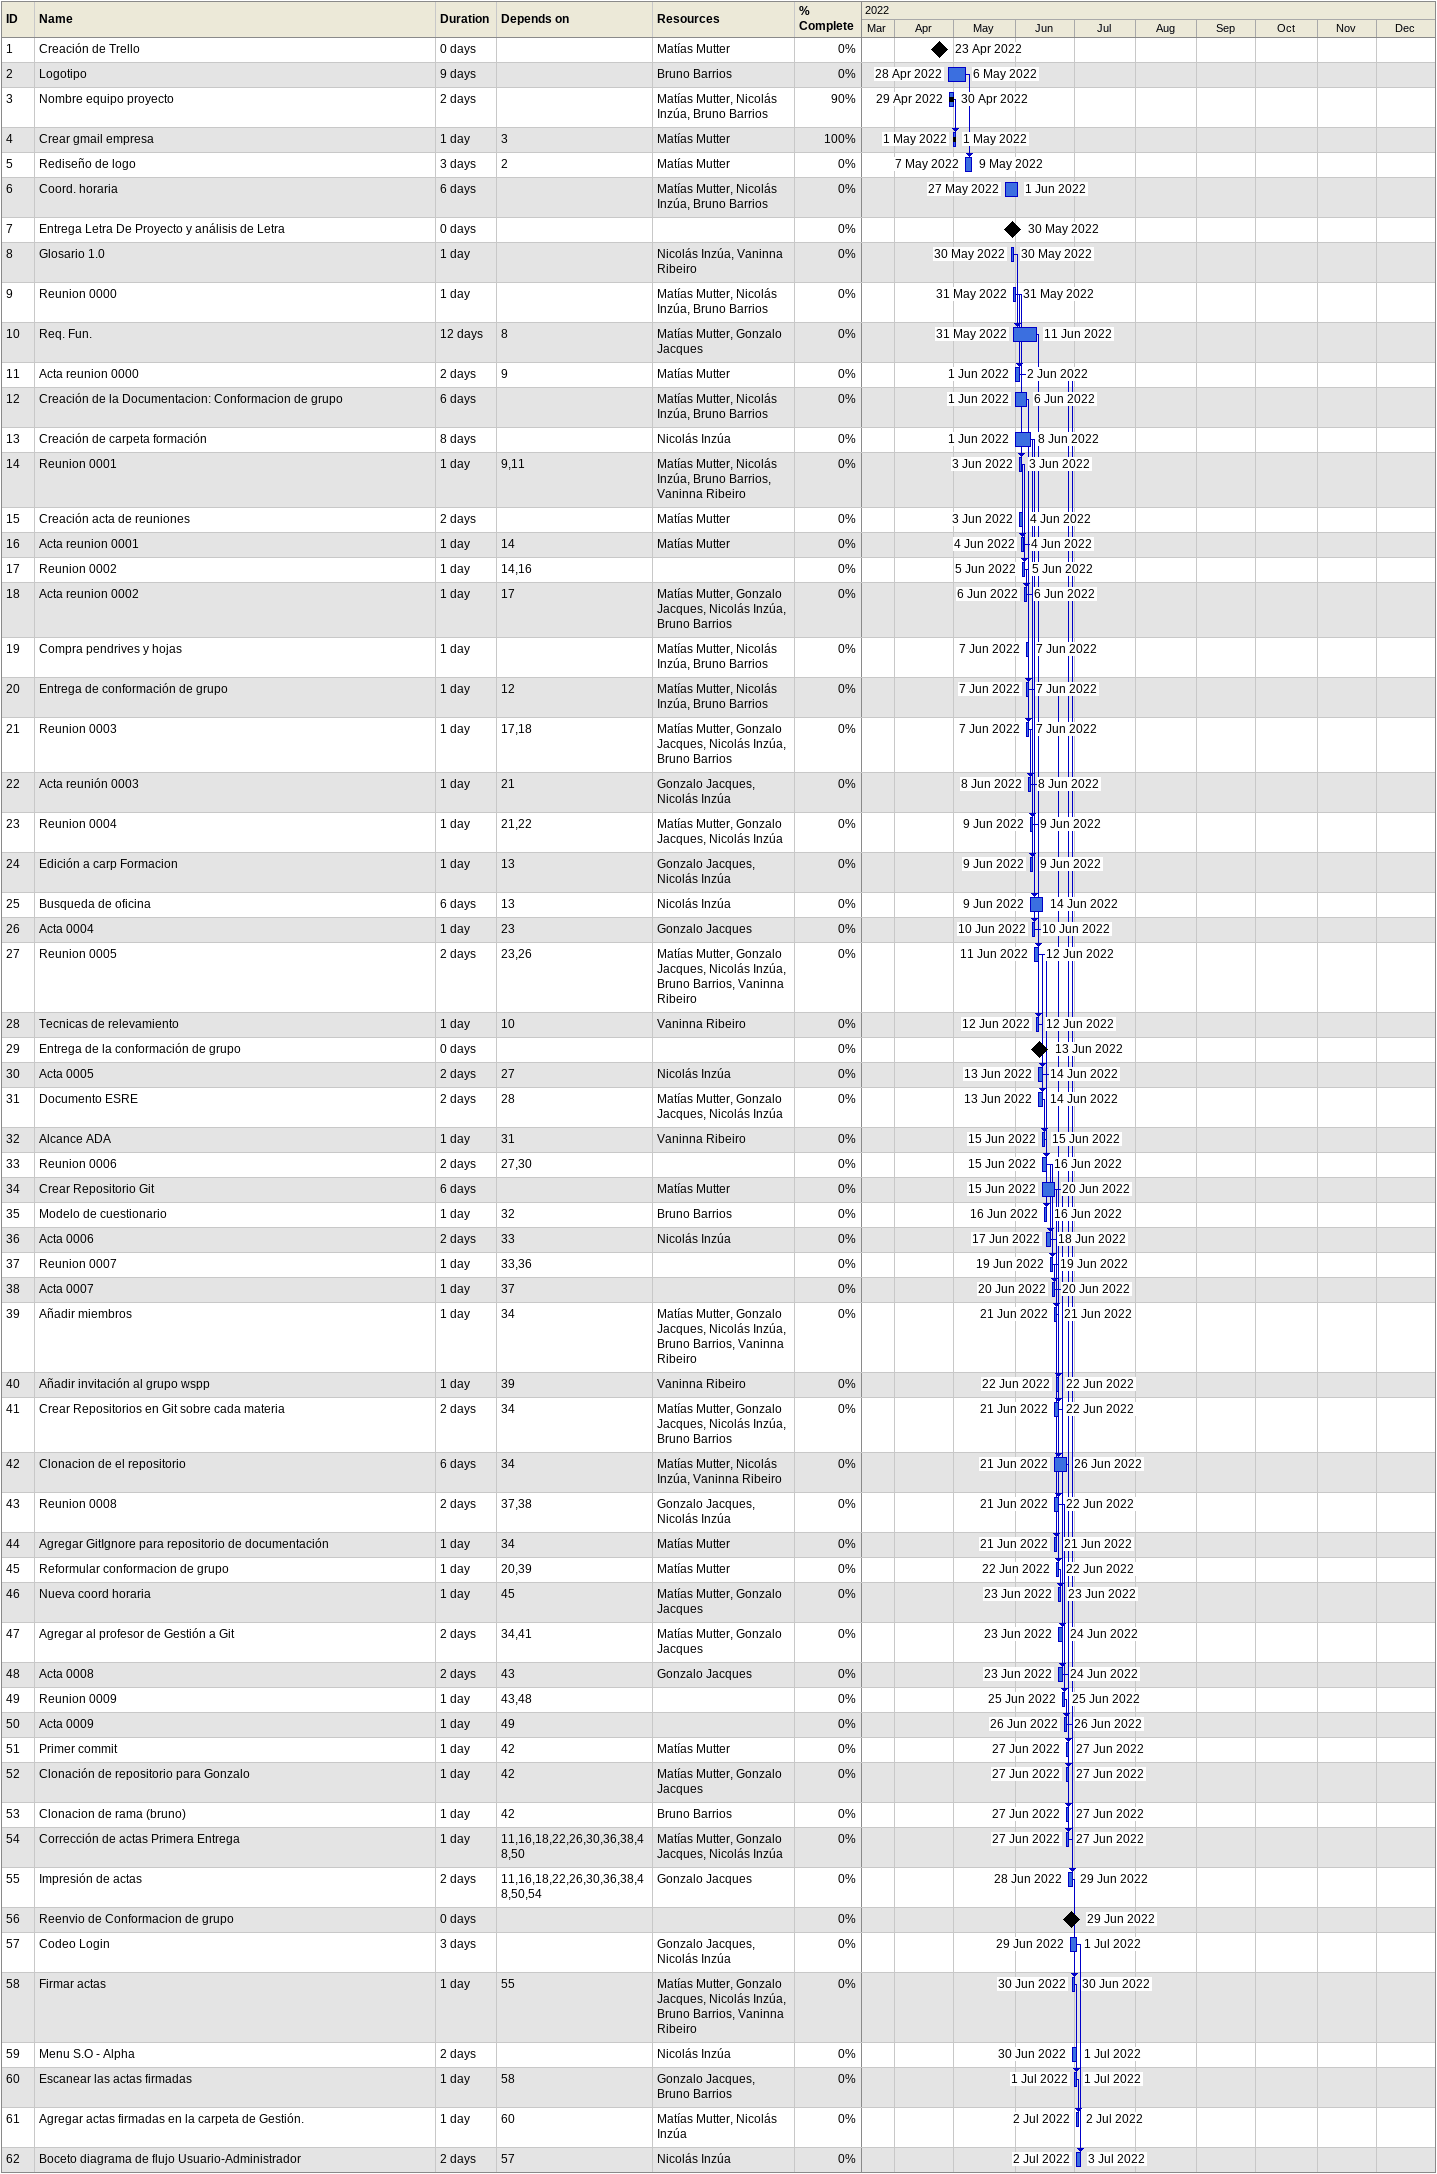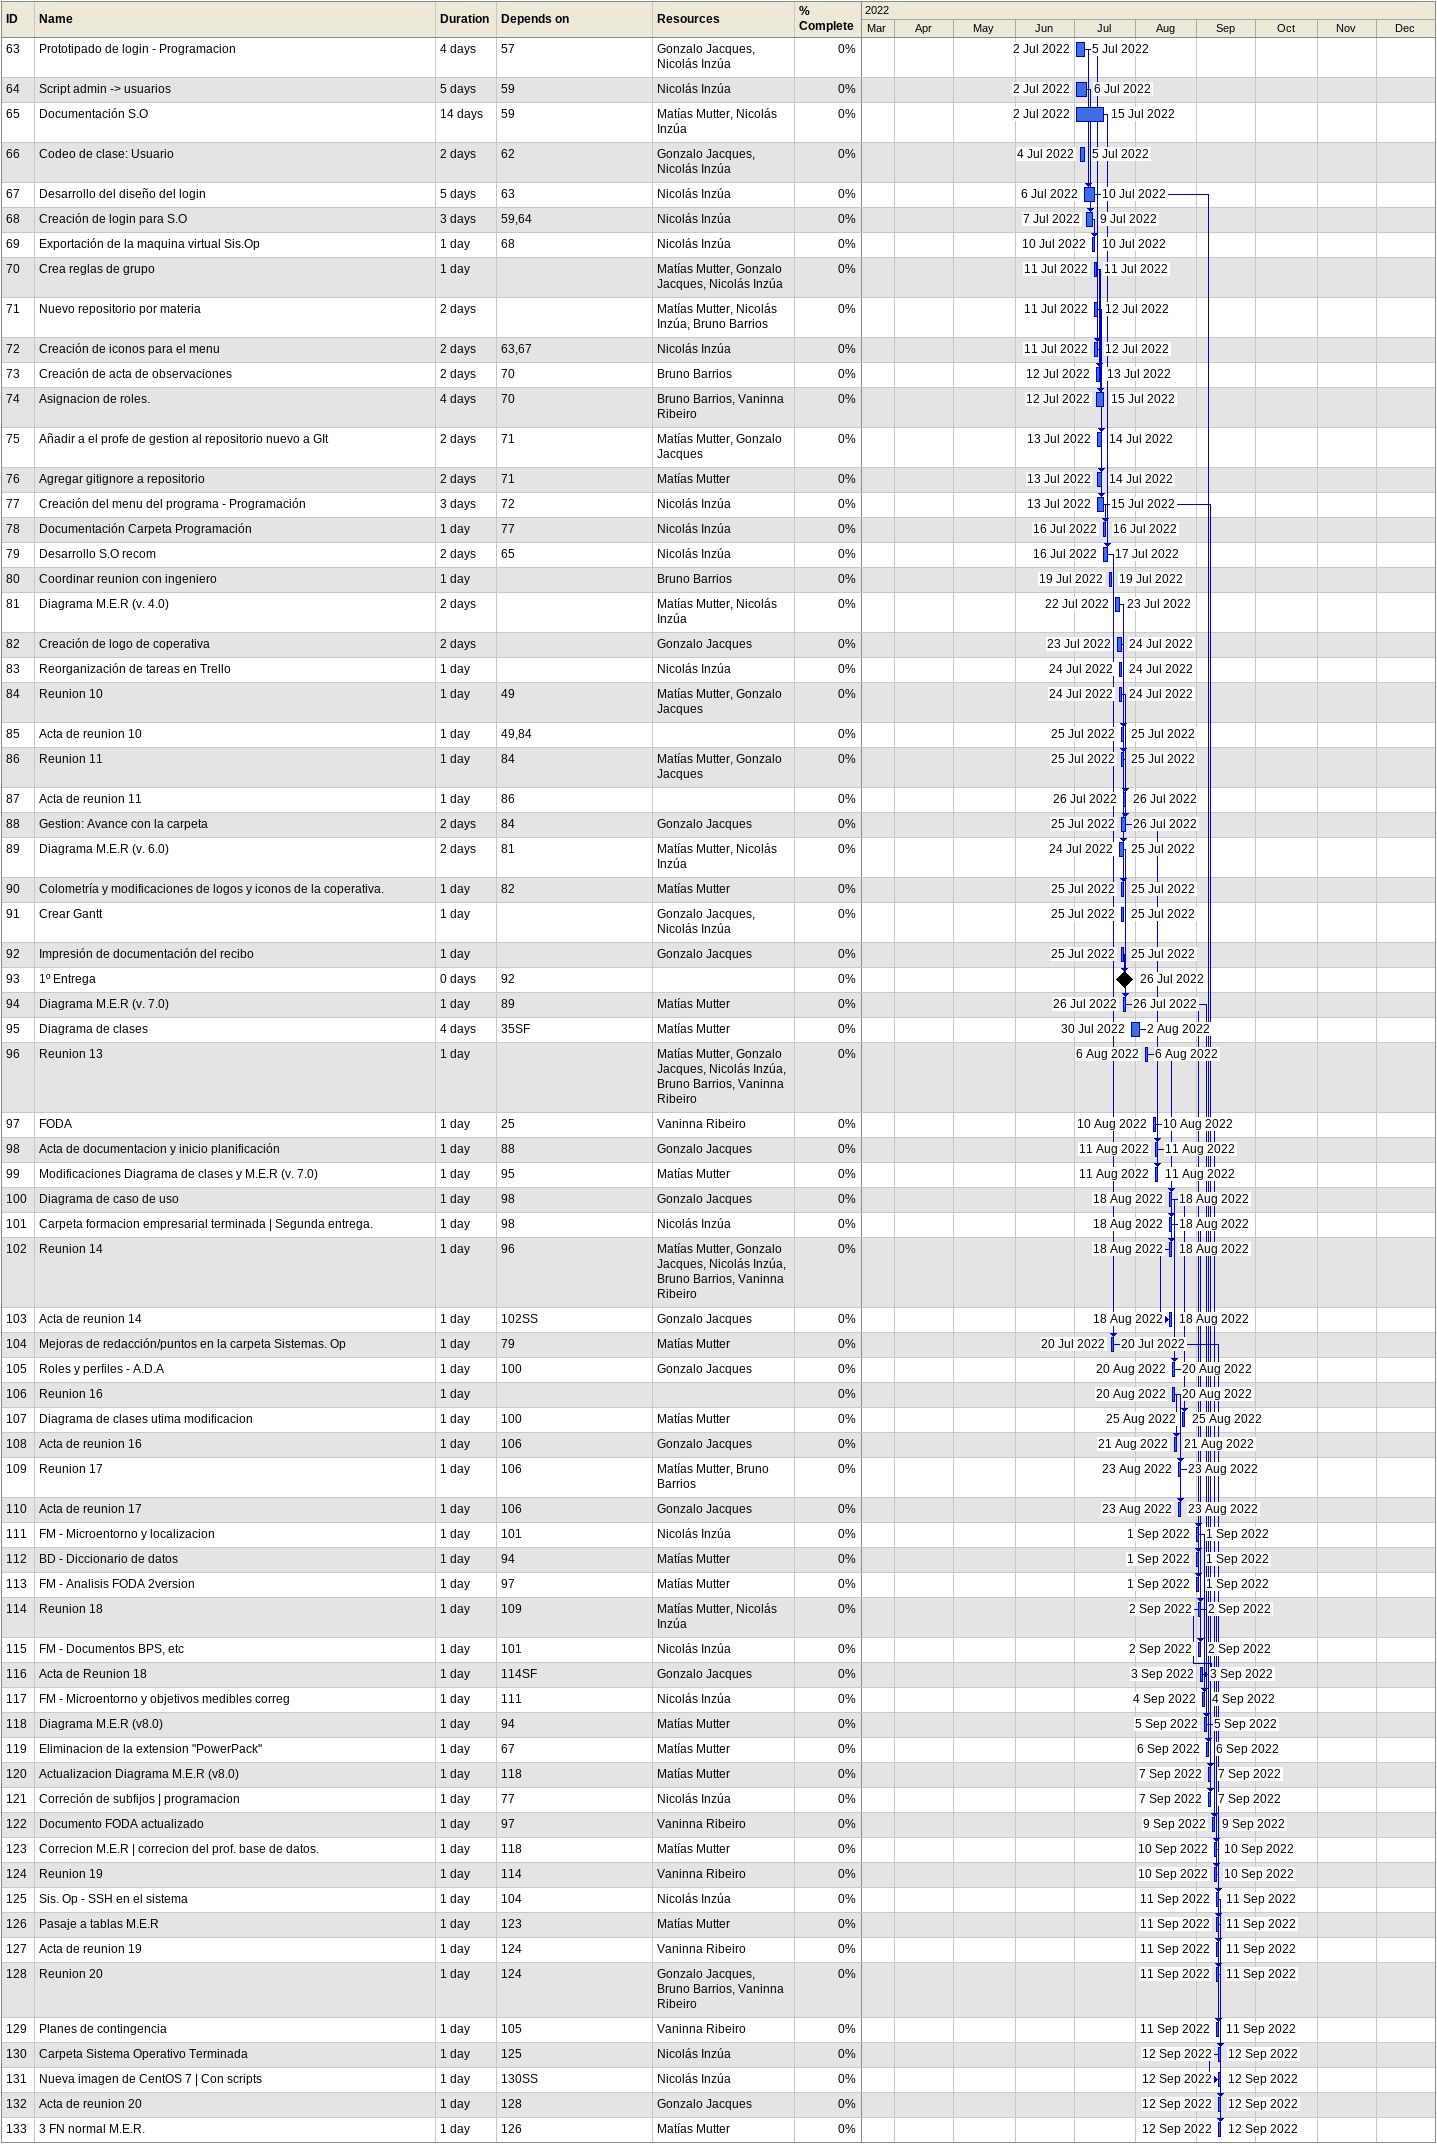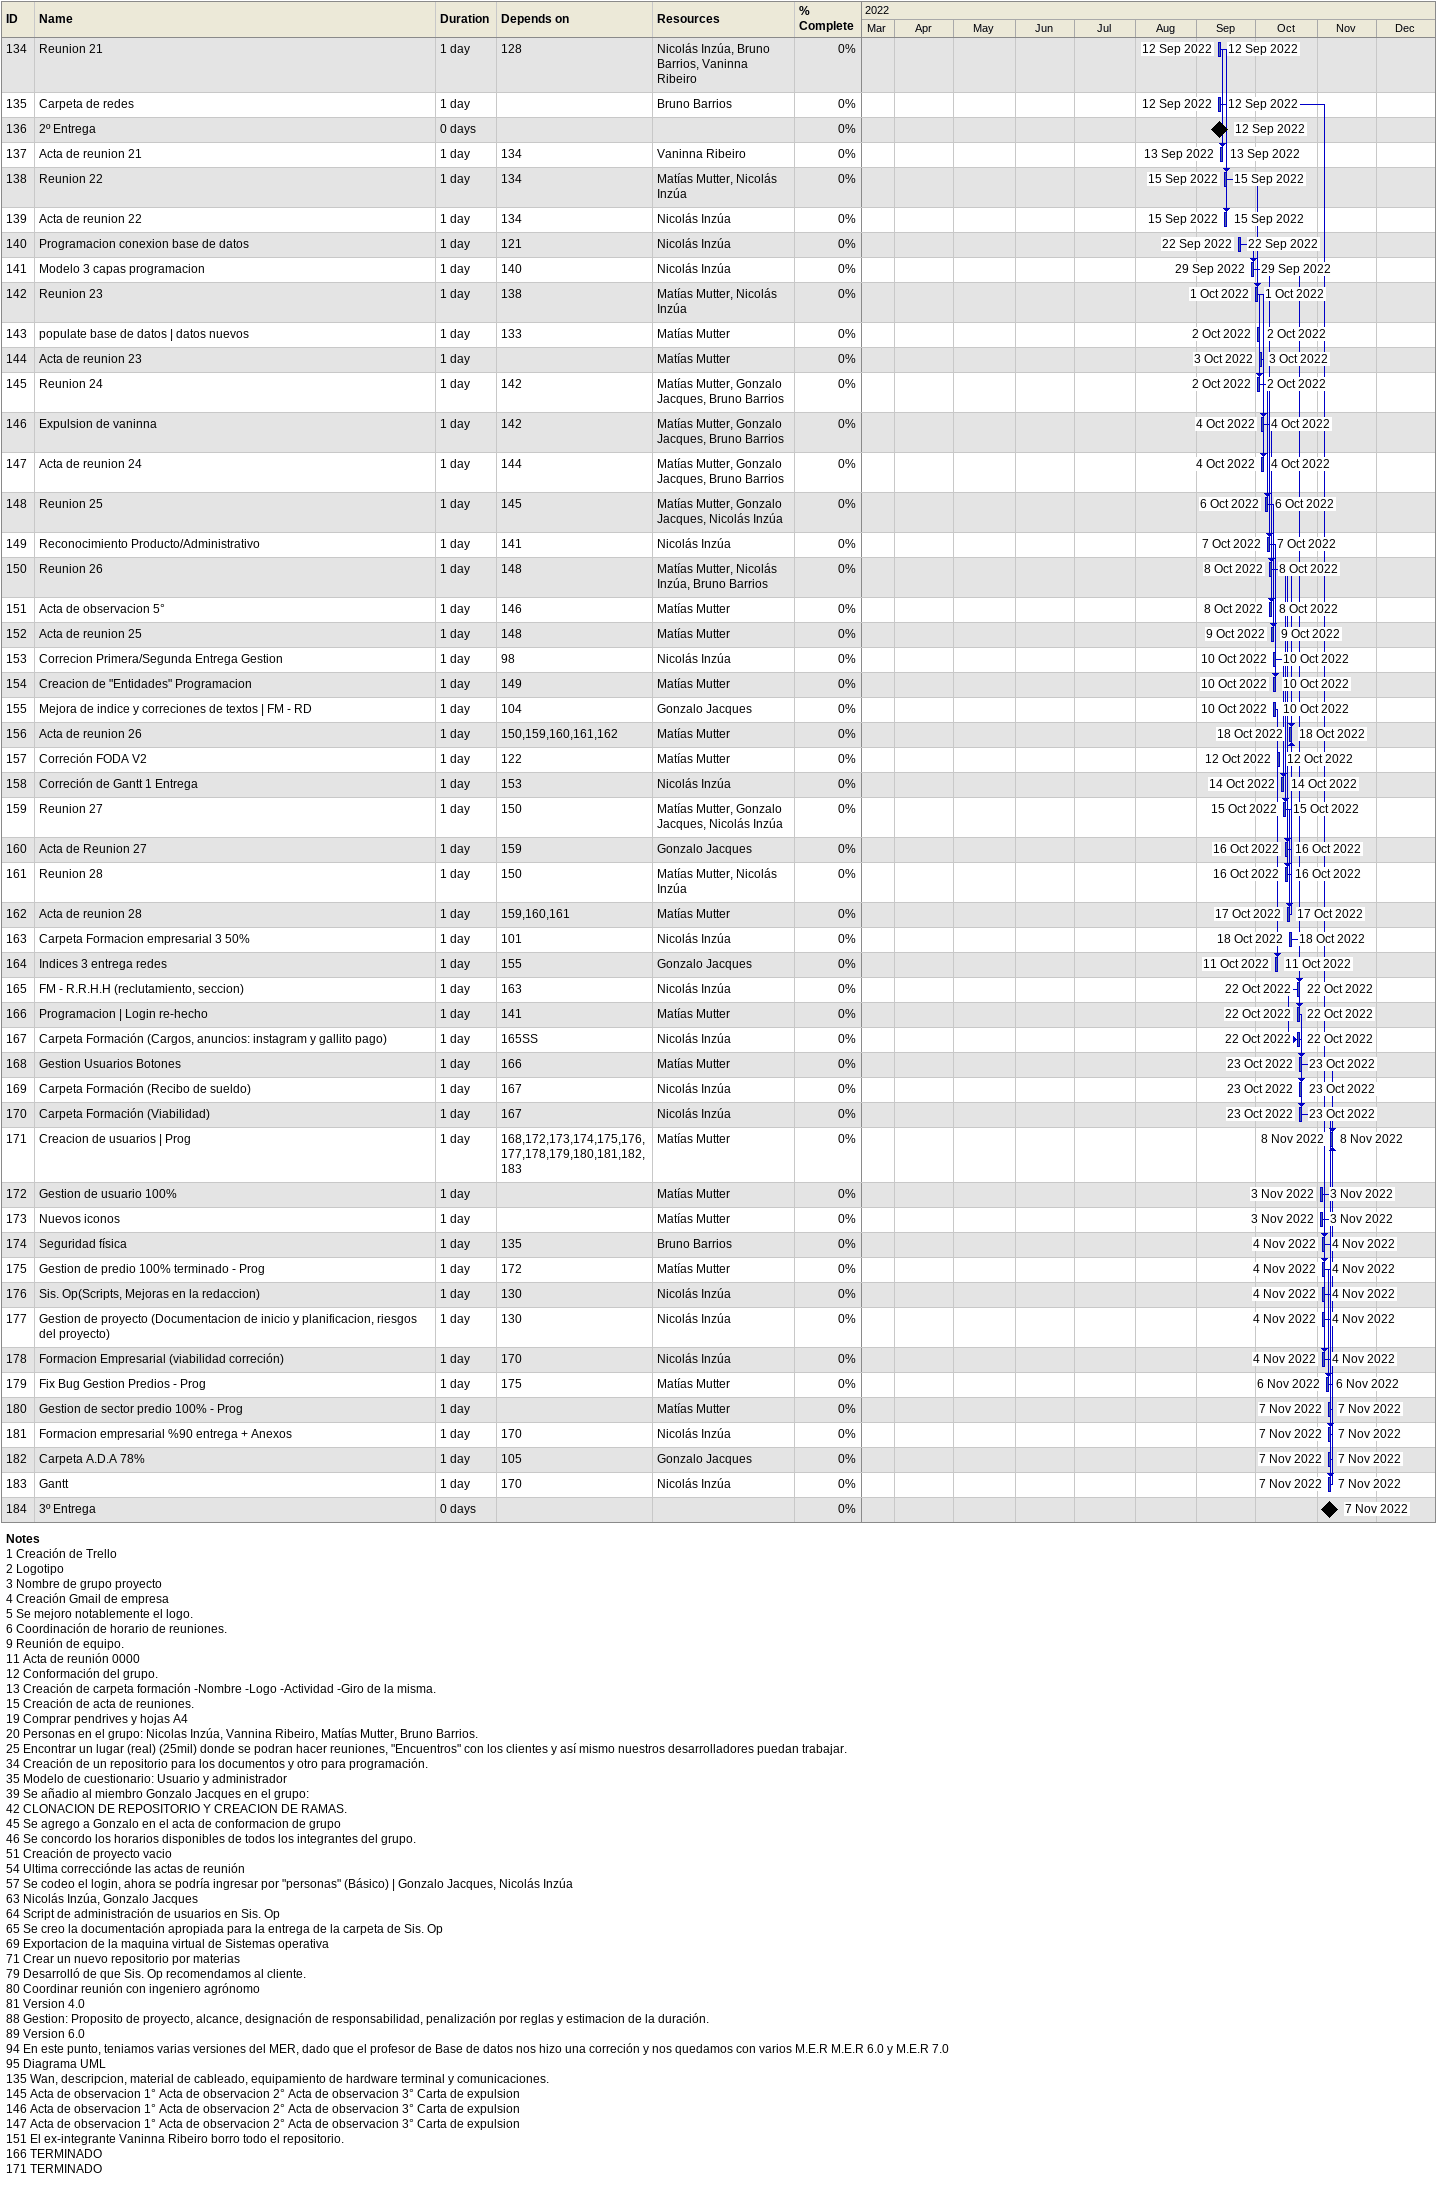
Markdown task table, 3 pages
| ID | Task | Duration | Start | Finish | Predecessors | Resources | % complete |
|---|---|---|---|---|---|---|---|
| 1 | Creación de Trello | 0d | 2022-04-23 | 2022-04-23 |  | Matías Mutter | 0 |
| 2 | Logotipo | 9d | 2022-04-28 | 2022-05-06 |  | Bruno Barrios | 0 |
| 3 | Nombre equipo proyecto | 2d | 2022-04-29 | 2022-04-30 |  | Matías Mutter, Nicolás Inzúa, Bruno Barrios | 90 |
| 4 | Crear gmail empresa | 1d | 2022-05-01 | 2022-05-01 | 3 | Matías Mutter | 100 |
| 5 | Rediseño de logo | 3d | 2022-05-07 | 2022-05-09 | 2 | Matías Mutter | 0 |
| 6 | Coord. horaria | 6d | 2022-05-27 | 2022-06-01 |  | Matías Mutter, Nicolás Inzúa, Bruno Barrios | 0 |
| 7 | Entrega Letra De Proyecto y análisis de Letra | 0d | 2022-05-30 | 2022-05-30 |  |  | 0 |
| 8 | Glosario 1.0 | 1d | 2022-05-30 | 2022-05-30 |  | Nicolás Inzúa, Vaninna Ribeiro | 0 |
| 9 | Reunion 0000 | 1d | 2022-05-31 | 2022-05-31 |  | Matías Mutter, Nicolás Inzúa, Bruno Barrios | 0 |
| 10 | Req. Fun. | 12d | 2022-05-31 | 2022-06-11 | 8 | Matías Mutter, Gonzalo Jacques | 0 |
| 11 | Acta reunion 0000 | 2d | 2022-06-01 | 2022-06-02 | 9 | Matías Mutter | 0 |
| 12 | Creación de la Documentacion: Conformacion de grupo | 6d | 2022-06-01 | 2022-06-06 |  | Matías Mutter, Nicolás Inzúa, Bruno Barrios | 0 |
| 13 | Creación de carpeta formación | 8d | 2022-06-01 | 2022-06-08 |  | Nicolás Inzúa | 0 |
| 14 | Reunion 0001 | 1d | 2022-06-03 | 2022-06-03 | 9, 11 | Matías Mutter, Nicolás Inzúa, Bruno Barrios, Vaninna Ribeiro | 0 |
| 15 | Creación acta de reuniones | 2d | 2022-06-03 | 2022-06-04 |  | Matías Mutter | 0 |
| 16 | Acta reunion 0001 | 1d | 2022-06-04 | 2022-06-04 | 14 | Matías Mutter | 0 |
| 17 | Reunion 0002 | 1d | 2022-06-05 | 2022-06-05 | 14, 16 |  | 0 |
| 18 | Acta reunion 0002 | 1d | 2022-06-06 | 2022-06-06 | 17 | Matías Mutter, Gonzalo Jacques, Nicolás Inzúa, Bruno Barrios | 0 |
| 19 | Compra pendrives y hojas | 1d | 2022-06-07 | 2022-06-07 |  | Matías Mutter, Nicolás Inzúa, Bruno Barrios | 0 |
| 20 | Entrega de conformación de grupo | 1d | 2022-06-07 | 2022-06-07 | 12 | Matías Mutter, Nicolás Inzúa, Bruno Barrios | 0 |
| 21 | Reunion 0003 | 1d | 2022-06-07 | 2022-06-07 | 17, 18 | Matías Mutter, Gonzalo Jacques, Nicolás Inzúa, Bruno Barrios | 0 |
| 22 | Acta reunión 0003 | 1d | 2022-06-08 | 2022-06-08 | 21 | Gonzalo Jacques, Nicolás Inzúa | 0 |
| 23 | Reunion 0004 | 1d | 2022-06-09 | 2022-06-09 | 21, 22 | Matías Mutter, Gonzalo Jacques, Nicolás Inzúa | 0 |
| 24 | Edición a carp Formacion | 1d | 2022-06-09 | 2022-06-09 | 13 | Gonzalo Jacques, Nicolás Inzúa | 0 |
| 25 | Busqueda de oficina | 6d | 2022-06-09 | 2022-06-14 | 13 | Nicolás Inzúa | 0 |
| 26 | Acta 0004 | 1d | 2022-06-10 | 2022-06-10 | 23 | Gonzalo Jacques | 0 |
| 27 | Reunion 0005 | 2d | 2022-06-11 | 2022-06-12 | 23, 26 | Matías Mutter, Gonzalo Jacques, Nicolás Inzúa, Bruno Barrios, Vaninna Ribeiro | 0 |
| 28 | Tecnicas de relevamiento | 1d | 2022-06-12 | 2022-06-12 | 10 | Vaninna Ribeiro | 0 |
| 29 | Entrega de la conformación de grupo | 0d | 2022-06-13 | 2022-06-13 |  |  | 0 |
| 30 | Acta 0005 | 2d | 2022-06-13 | 2022-06-14 | 27 | Nicolás Inzúa | 0 |
| 31 | Documento ESRE | 2d | 2022-06-13 | 2022-06-14 | 28 | Matías Mutter, Gonzalo Jacques, Nicolás Inzúa | 0 |
| 32 | Alcance ADA | 1d | 2022-06-15 | 2022-06-15 | 31 | Vaninna Ribeiro | 0 |
| 33 | Reunion 0006 | 2d | 2022-06-15 | 2022-06-16 | 27, 30 |  | 0 |
| 34 | Crear Repositorio Git | 6d | 2022-06-15 | 2022-06-20 |  | Matías Mutter | 0 |
| 35 | Modelo de cuestionario | 1d | 2022-06-16 | 2022-06-16 | 32 | Bruno Barrios | 0 |
| 36 | Acta 0006 | 2d | 2022-06-17 | 2022-06-18 | 33 | Nicolás Inzúa | 0 |
| 37 | Reunion 0007 | 1d | 2022-06-19 | 2022-06-19 | 33, 36 |  | 0 |
| 38 | Acta 0007 | 1d | 2022-06-20 | 2022-06-20 | 37 |  | 0 |
| 39 | Añadir miembros | 1d | 2022-06-21 | 2022-06-21 | 34 | Matías Mutter, Gonzalo Jacques, Nicolás Inzúa, Bruno Barrios, Vaninna Ribeiro | 0 |
| 40 | Añadir invitación al grupo wspp | 1d | 2022-06-22 | 2022-06-22 | 39 | Vaninna Ribeiro | 0 |
| 41 | Crear Repositorios en Git sobre cada materia | 2d | 2022-06-21 | 2022-06-22 | 34 | Matías Mutter, Gonzalo Jacques, Nicolás Inzúa, Bruno Barrios | 0 |
| 42 | Clonacion de el repositorio | 6d | 2022-06-21 | 2022-06-26 | 34 | Matías Mutter, Nicolás Inzúa, Vaninna Ribeiro | 0 |
| 43 | Reunion 0008 | 2d | 2022-06-21 | 2022-06-22 | 37, 38 | Gonzalo Jacques, Nicolás Inzúa | 0 |
| 44 | Agregar GitIgnore para repositorio de documentación | 1d | 2022-06-21 | 2022-06-21 | 34 | Matías Mutter | 0 |
| 45 | Reformular conformacion de grupo | 1d | 2022-06-22 | 2022-06-22 | 20, 39 | Matías Mutter | 0 |
| 46 | Nueva coord horaria | 1d | 2022-06-23 | 2022-06-23 | 45 | Matías Mutter, Gonzalo Jacques | 0 |
| 47 | Agregar al profesor de Gestión a Git | 2d | 2022-06-23 | 2022-06-24 | 34, 41 | Matías Mutter, Gonzalo Jacques | 0 |
| 48 | Acta 0008 | 2d | 2022-06-23 | 2022-06-24 | 43 | Gonzalo Jacques | 0 |
| 49 | Reunion 0009 | 1d | 2022-06-25 | 2022-06-25 | 43, 48 |  | 0 |
| 50 | Acta 0009 | 1d | 2022-06-26 | 2022-06-26 | 49 |  | 0 |
| 51 | Primer commit | 1d | 2022-06-27 | 2022-06-27 | 42 | Matías Mutter | 0 |
| 52 | Clonación de repositorio para Gonzalo | 1d | 2022-06-27 | 2022-06-27 | 42 | Matías Mutter, Gonzalo Jacques | 0 |
| 53 | Clonacion de rama (bruno) | 1d | 2022-06-27 | 2022-06-27 | 42 | Bruno Barrios | 0 |
| 54 | Corrección de actas Primera Entrega | 1d | 2022-06-27 | 2022-06-27 | 11, 16, 18, 22, 26, 30, 36, 38, 48, 50 | Matías Mutter, Gonzalo Jacques, Nicolás Inzúa | 0 |
| 55 | Impresión de actas | 2d | 2022-06-28 | 2022-06-29 | 11, 16, 18, 22, 26, 30, 36, 38, 48, 50, 54 | Gonzalo Jacques | 0 |
| 56 | Reenvio de Conformacion de grupo | 0d | 2022-06-29 | 2022-06-29 |  |  | 0 |
| 57 | Codeo Login | 3d | 2022-06-29 | 2022-07-01 |  | Gonzalo Jacques, Nicolás Inzúa | 0 |
| 58 | Firmar actas | 1d | 2022-06-30 | 2022-06-30 | 55 | Matías Mutter, Gonzalo Jacques, Nicolás Inzúa, Bruno Barrios, Vaninna Ribeiro | 0 |
| 59 | Menu S.O - Alpha | 2d | 2022-06-30 | 2022-07-01 |  | Nicolás Inzúa | 0 |
| 60 | Escanear las actas firmadas | 1d | 2022-07-01 | 2022-07-01 | 58 | Gonzalo Jacques, Bruno Barrios | 0 |
| 61 | Agregar actas firmadas en la carpeta de Gestión. | 1d | 2022-07-02 | 2022-07-02 | 60 | Matías Mutter, Nicolás Inzúa | 0 |
| 62 | Boceto diagrama de flujo Usuario-Administrador | 2d | 2022-07-02 | 2022-07-03 | 57 | Nicolás Inzúa | 0 |
| 63 | Prototipado de login - Programacion | 4d | 2022-07-02 | 2022-07-05 | 57 | Gonzalo Jacques, Nicolás Inzúa | 0 |
| 64 | Script admin -> usuarios | 5d | 2022-07-02 | 2022-07-06 | 59 | Nicolás Inzúa | 0 |
| 65 | Documentación S.O | 14d | 2022-07-02 | 2022-07-15 | 59 | Matías Mutter, Nicolás Inzúa | 0 |
| 66 | Codeo de clase: Usuario | 2d | 2022-07-04 | 2022-07-05 | 62 | Gonzalo Jacques, Nicolás Inzúa | 0 |
| 67 | Desarrollo del diseño del login | 5d | 2022-07-06 | 2022-07-10 | 63 | Nicolás Inzúa | 0 |
| 68 | Creación de login para S.O | 3d | 2022-07-07 | 2022-07-09 | 59, 64 | Nicolás Inzúa | 0 |
| 69 | Exportación de la maquina virtual Sis.Op | 1d | 2022-07-10 | 2022-07-10 | 68 | Nicolás Inzúa | 0 |
| 70 | Crea reglas de grupo | 1d | 2022-07-11 | 2022-07-11 |  | Matías Mutter, Gonzalo Jacques, Nicolás Inzúa | 0 |
| 71 | Nuevo repositorio por materia | 2d | 2022-07-11 | 2022-07-12 |  | Matías Mutter, Nicolás Inzúa, Bruno Barrios | 0 |
| 72 | Creación de iconos para el menu | 2d | 2022-07-11 | 2022-07-12 | 63, 67 | Nicolás Inzúa | 0 |
| 73 | Creación de acta de observaciones | 2d | 2022-07-12 | 2022-07-13 | 70 | Bruno Barrios | 0 |
| 74 | Asignacion de roles. | 4d | 2022-07-12 | 2022-07-15 | 70 | Bruno Barrios, Vaninna Ribeiro | 0 |
| 75 | Añadir a el profe de gestion al repositorio nuevo a GIt | 2d | 2022-07-13 | 2022-07-14 | 71 | Matías Mutter, Gonzalo Jacques | 0 |
| 76 | Agregar gitignore a repositorio | 2d | 2022-07-13 | 2022-07-14 | 71 | Matías Mutter | 0 |
| 77 | Creación del menu del programa - Programación | 3d | 2022-07-13 | 2022-07-15 | 72 | Nicolás Inzúa | 0 |
| 78 | Documentación Carpeta Programación | 1d | 2022-07-16 | 2022-07-16 | 77 | Nicolás Inzúa | 0 |
| 79 | Desarrollo S.O recom | 2d | 2022-07-16 | 2022-07-17 | 65 | Nicolás Inzúa | 0 |
| 80 | Coordinar reunion con ingeniero | 1d | 2022-07-19 | 2022-07-19 |  | Bruno Barrios | 0 |
| 81 | Diagrama M.E.R (v. 4.0) | 2d | 2022-07-22 | 2022-07-23 |  | Matías Mutter, Nicolás Inzúa | 0 |
| 82 | Creación de logo de coperativa | 2d | 2022-07-23 | 2022-07-24 |  | Gonzalo Jacques | 0 |
| 83 | Reorganización de tareas en Trello | 1d | 2022-07-24 | 2022-07-24 |  | Nicolás Inzúa | 0 |
| 84 | Reunion 10 | 1d | 2022-07-24 | 2022-07-24 | 49 | Matías Mutter, Gonzalo Jacques | 0 |
| 85 | Acta de reunion 10 | 1d | 2022-07-25 | 2022-07-25 | 49, 84 |  | 0 |
| 86 | Reunion 11 | 1d | 2022-07-25 | 2022-07-25 | 84 | Matías Mutter, Gonzalo Jacques | 0 |
| 87 | Acta de reunion 11 | 1d | 2022-07-26 | 2022-07-26 | 86 |  | 0 |
| 88 | Gestion: Avance con la carpeta | 2d | 2022-07-25 | 2022-07-26 | 84 | Gonzalo Jacques | 0 |
| 89 | Diagrama M.E.R (v. 6.0) | 2d | 2022-07-24 | 2022-07-25 | 81 | Matías Mutter, Nicolás Inzúa | 0 |
| 90 | Colometría y modificaciones de logos y iconos de la coperativa. | 1d | 2022-07-25 | 2022-07-25 | 82 | Matías Mutter | 0 |
| 91 | Crear Gantt | 1d | 2022-07-25 | 2022-07-25 |  | Gonzalo Jacques, Nicolás Inzúa | 0 |
| 92 | Impresión de documentación del recibo | 1d | 2022-07-25 | 2022-07-25 |  | Gonzalo Jacques | 0 |
| 93 | 1º Entrega | 0d | 2022-07-26 | 2022-07-26 | 92 |  | 0 |
| 94 | Diagrama M.E.R (v. 7.0) | 1d | 2022-07-26 | 2022-07-26 | 89 | Matías Mutter | 0 |
| 95 | Diagrama de clases | 4d | 2022-07-30 | 2022-08-02 | 35SF | Matías Mutter | 0 |
| 96 | Reunion 13 | 1d | 2022-08-06 | 2022-08-06 |  | Matías Mutter, Gonzalo Jacques, Nicolás Inzúa, Bruno Barrios, Vaninna Ribeiro | 0 |
| 97 | FODA | 1d | 2022-08-10 | 2022-08-10 | 25 | Vaninna Ribeiro | 0 |
| 98 | Acta de documentacion y inicio planificación | 1d | 2022-08-11 | 2022-08-11 | 88 | Gonzalo Jacques | 0 |
| 99 | Modificaciones Diagrama de clases y M.E.R (v. 7.0) | 1d | 2022-08-11 | 2022-08-11 | 95 | Matías Mutter | 0 |
| 100 | Diagrama de caso de uso | 1d | 2022-08-18 | 2022-08-18 | 98 | Gonzalo Jacques | 0 |
| 101 | Carpeta formacion empresarial terminada \| Segunda entrega. | 1d | 2022-08-18 | 2022-08-18 | 98 | Nicolás Inzúa | 0 |
| 102 | Reunion 14 | 1d | 2022-08-18 | 2022-08-18 | 96 | Matías Mutter, Gonzalo Jacques, Nicolás Inzúa, Bruno Barrios, Vaninna Ribeiro | 0 |
| 103 | Acta de reunion 14 | 1d | 2022-08-18 | 2022-08-18 | 102SS | Gonzalo Jacques | 0 |
| 104 | Mejoras de redacción/puntos en la carpeta Sistemas. Op | 1d | 2022-07-20 | 2022-07-20 | 79 | Matías Mutter | 0 |
| 105 | Roles y perfiles - A.D.A | 1d | 2022-08-20 | 2022-08-20 | 100 | Gonzalo Jacques | 0 |
| 106 | Reunion 16 | 1d | 2022-08-20 | 2022-08-20 |  |  | 0 |
| 107 | Diagrama de clases utima modificacion | 1d | 2022-08-25 | 2022-08-25 | 100 | Matías Mutter | 0 |
| 108 | Acta de reunion 16 | 1d | 2022-08-21 | 2022-08-21 | 106 | Gonzalo Jacques | 0 |
| 109 | Reunion 17 | 1d | 2022-08-23 | 2022-08-23 | 106 | Matías Mutter, Bruno Barrios | 0 |
| 110 | Acta de reunion 17 | 1d | 2022-08-23 | 2022-08-23 | 106 | Gonzalo Jacques | 0 |
| 111 | FM - Microentorno y localizacion | 1d | 2022-09-01 | 2022-09-01 | 101 | Nicolás Inzúa | 0 |
| 112 | BD - Diccionario de datos | 1d | 2022-09-01 | 2022-09-01 | 94 | Matías Mutter | 0 |
| 113 | FM - Analisis FODA 2version | 1d | 2022-09-01 | 2022-09-01 | 97 | Matías Mutter | 0 |
| 114 | Reunion 18 | 1d | 2022-09-02 | 2022-09-02 | 109 | Matías Mutter, Nicolás Inzúa | 0 |
| 115 | FM - Documentos BPS, etc | 1d | 2022-09-02 | 2022-09-02 | 101 | Nicolás Inzúa | 0 |
| 116 | Acta de Reunion 18 | 1d | 2022-09-03 | 2022-09-03 | 114SF | Gonzalo Jacques | 0 |
| 117 | FM - Microentorno y objetivos medibles correg | 1d | 2022-09-04 | 2022-09-04 | 111 | Nicolás Inzúa | 0 |
| 118 | Diagrama M.E.R (v8.0) | 1d | 2022-09-05 | 2022-09-05 | 94 | Matías Mutter | 0 |
| 119 | Eliminacion de la extension "PowerPack" | 1d | 2022-09-06 | 2022-09-06 | 67 | Matías Mutter | 0 |
| 120 | Actualizacion Diagrama M.E.R (v8.0) | 1d | 2022-09-07 | 2022-09-07 | 118 | Matías Mutter | 0 |
| 121 | Correción de subfijos \| programacion | 1d | 2022-09-07 | 2022-09-07 | 77 | Nicolás Inzúa | 0 |
| 122 | Documento FODA actualizado | 1d | 2022-09-09 | 2022-09-09 | 97 | Vaninna Ribeiro | 0 |
| 123 | Correcion M.E.R \| correcion del prof. base de datos. | 1d | 2022-09-10 | 2022-09-10 | 118 | Matías Mutter | 0 |
| 124 | Reunion 19 | 1d | 2022-09-10 | 2022-09-10 | 114 | Vaninna Ribeiro | 0 |
| 125 | Sis. Op - SSH en el sistema | 1d | 2022-09-11 | 2022-09-11 | 104 | Nicolás Inzúa | 0 |
| 126 | Pasaje a tablas M.E.R | 1d | 2022-09-11 | 2022-09-11 | 123 | Matías Mutter | 0 |
| 127 | Acta de reunion 19 | 1d | 2022-09-11 | 2022-09-11 | 124 | Vaninna Ribeiro | 0 |
| 128 | Reunion 20 | 1d | 2022-09-11 | 2022-09-11 | 124 | Gonzalo Jacques, Bruno Barrios, Vaninna Ribeiro | 0 |
| 129 | Planes de contingencia | 1d | 2022-09-11 | 2022-09-11 | 105 | Vaninna Ribeiro | 0 |
| 130 | Carpeta Sistema Operativo Terminada | 1d | 2022-09-12 | 2022-09-12 | 125 | Nicolás Inzúa | 0 |
| 131 | Nueva imagen de CentOS 7 \| Con scripts | 1d | 2022-09-12 | 2022-09-12 | 130SS | Nicolás Inzúa | 0 |
| 132 | Acta de reunion 20 | 1d | 2022-09-12 | 2022-09-12 | 128 | Gonzalo Jacques | 0 |
| 133 | 3 FN normal M.E.R. | 1d | 2022-09-12 | 2022-09-12 | 126 | Matías Mutter | 0 |
| 134 | Reunion 21 | 1d | 2022-09-12 | 2022-09-12 | 128 | Nicolás Inzúa, Bruno Barrios, Vaninna Ribeiro | 0 |
| 135 | Carpeta de redes | 1d | 2022-09-12 | 2022-09-12 |  | Bruno Barrios | 0 |
| 136 | 2º Entrega | 0d | 2022-09-12 | 2022-09-12 |  |  | 0 |
| 137 | Acta de reunion 21 | 1d | 2022-09-13 | 2022-09-13 | 134 | Vaninna Ribeiro | 0 |
| 138 | Reunion 22 | 1d | 2022-09-15 | 2022-09-15 | 134 | Matías Mutter, Nicolás Inzúa | 0 |
| 139 | Acta de reunion 22 | 1d | 2022-09-15 | 2022-09-15 | 134 | Nicolás Inzúa | 0 |
| 140 | Programacion conexion base de datos | 1d | 2022-09-22 | 2022-09-22 | 121 | Nicolás Inzúa | 0 |
| 141 | Modelo 3 capas programacion | 1d | 2022-09-29 | 2022-09-29 | 140 | Nicolás Inzúa | 0 |
| 142 | Reunion 23 | 1d | 2022-10-01 | 2022-10-01 | 138 | Matías Mutter, Nicolás Inzúa | 0 |
| 143 | populate base de datos \| datos nuevos | 1d | 2022-10-02 | 2022-10-02 | 133 | Matías Mutter | 0 |
| 144 | Acta de reunion 23 | 1d | 2022-10-03 | 2022-10-03 |  | Matías Mutter | 0 |
| 145 | Reunion 24 | 1d | 2022-10-02 | 2022-10-02 | 142 | Matías Mutter, Gonzalo Jacques, Bruno Barrios | 0 |
| 146 | Expulsion de vaninna | 1d | 2022-10-04 | 2022-10-04 | 142 | Matías Mutter, Gonzalo Jacques, Bruno Barrios | 0 |
| 147 | Acta de reunion 24 | 1d | 2022-10-04 | 2022-10-04 | 144 | Matías Mutter, Gonzalo Jacques, Bruno Barrios | 0 |
| 148 | Reunion 25 | 1d | 2022-10-06 | 2022-10-06 | 145 | Matías Mutter, Gonzalo Jacques, Nicolás Inzúa | 0 |
| 149 | Reconocimiento Producto/Administrativo | 1d | 2022-10-07 | 2022-10-07 | 141 | Nicolás Inzúa | 0 |
| 150 | Reunion 26 | 1d | 2022-10-08 | 2022-10-08 | 148 | Matías Mutter, Nicolás Inzúa, Bruno Barrios | 0 |
| 151 | Acta de observacion 5° | 1d | 2022-10-08 | 2022-10-08 | 146 | Matías Mutter | 0 |
| 152 | Acta de reunion 25 | 1d | 2022-10-09 | 2022-10-09 | 148 | Matías Mutter | 0 |
| 153 | Correcion Primera/Segunda Entrega Gestion | 1d | 2022-10-10 | 2022-10-10 | 98 | Nicolás Inzúa | 0 |
| 154 | Creacion de "Entidades" Programacion | 1d | 2022-10-10 | 2022-10-10 | 149 | Matías Mutter | 0 |
| 155 | Mejora de indice y correciones de textos \| FM - RD | 1d | 2022-10-10 | 2022-10-10 | 104 | Gonzalo Jacques | 0 |
| 156 | Acta de reunion 26 | 1d | 2022-10-18 | 2022-10-18 | 150, 159, 160, 161, 162 | Matías Mutter | 0 |
| 157 | Correción FODA V2 | 1d | 2022-10-12 | 2022-10-12 | 122 | Matías Mutter | 0 |
| 158 | Correción de Gantt 1 Entrega | 1d | 2022-10-14 | 2022-10-14 | 153 | Nicolás Inzúa | 0 |
| 159 | Reunion 27 | 1d | 2022-10-15 | 2022-10-15 | 150 | Matías Mutter, Gonzalo Jacques, Nicolás Inzúa | 0 |
| 160 | Acta de Reunion 27 | 1d | 2022-10-16 | 2022-10-16 | 159 | Gonzalo Jacques | 0 |
| 161 | Reunion 28 | 1d | 2022-10-16 | 2022-10-16 | 150 | Matías Mutter, Nicolás Inzúa | 0 |
| 162 | Acta de reunion 28 | 1d | 2022-10-17 | 2022-10-17 | 159, 160, 161 | Matías Mutter | 0 |
| 163 | Carpeta Formacion empresarial 3 50% | 1d | 2022-10-18 | 2022-10-18 | 101 | Nicolás Inzúa | 0 |
| 164 | Indices 3 entrega redes | 1d | 2022-10-11 | 2022-10-11 | 155 | Gonzalo Jacques | 0 |
| 165 | FM - R.R.H.H (reclutamiento, seccion) | 1d | 2022-10-22 | 2022-10-22 | 163 | Nicolás Inzúa | 0 |
| 166 | Programacion \| Login re-hecho | 1d | 2022-10-22 | 2022-10-22 | 141 | Matías Mutter | 0 |
| 167 | Carpeta Formación (Cargos, anuncios: instagram y gallito pago) | 1d | 2022-10-22 | 2022-10-22 | 165SS | Nicolás Inzúa | 0 |
| 168 | Gestion Usuarios Botones | 1d | 2022-10-23 | 2022-10-23 | 166 | Matías Mutter | 0 |
| 169 | Carpeta Formación (Recibo de sueldo) | 1d | 2022-10-23 | 2022-10-23 | 167 | Nicolás Inzúa | 0 |
| 170 | Carpeta Formación (Viabilidad) | 1d | 2022-10-23 | 2022-10-23 | 167 | Nicolás Inzúa | 0 |
| 171 | Creacion de usuarios \| Prog | 1d | 2022-11-08 | 2022-11-08 | 168, 172, 173, 174, 175, 176, 177, 178, 179, 180, 181, 182, 183 | Matías Mutter | 0 |
| 172 | Gestion de usuario 100% | 1d | 2022-11-03 | 2022-11-03 |  | Matías Mutter | 0 |
| 173 | Nuevos iconos | 1d | 2022-11-03 | 2022-11-03 |  | Matías Mutter | 0 |
| 174 | Seguridad física | 1d | 2022-11-04 | 2022-11-04 | 135 | Bruno Barrios | 0 |
| 175 | Gestion de predio 100% terminado - Prog | 1d | 2022-11-04 | 2022-11-04 | 172 | Matías Mutter | 0 |
| 176 | Sis. Op(Scripts, Mejoras en la redaccion) | 1d | 2022-11-04 | 2022-11-04 | 130 | Nicolás Inzúa | 0 |
| 177 | Gestion de proyecto (Documentacion de inicio y planificacion, riesgos del proyecto) | 1d | 2022-11-04 | 2022-11-04 | 130 | Nicolás Inzúa | 0 |
| 178 | Formacion Empresarial (viabilidad correción) | 1d | 2022-11-04 | 2022-11-04 | 170 | Nicolás Inzúa | 0 |
| 179 | Fix Bug Gestion Predios - Prog | 1d | 2022-11-06 | 2022-11-06 | 175 | Matías Mutter | 0 |
| 180 | Gestion de sector predio 100% - Prog | 1d | 2022-11-07 | 2022-11-07 |  | Matías Mutter | 0 |
| 181 | Formacion empresarial %90 entrega + Anexos | 1d | 2022-11-07 | 2022-11-07 | 170 | Nicolás Inzúa | 0 |
| 182 | Carpeta A.D.A 78% | 1d | 2022-11-07 | 2022-11-07 | 105 | Gonzalo Jacques | 0 |
| 183 | Gantt | 1d | 2022-11-07 | 2022-11-07 | 170 | Nicolás Inzúa | 0 |
| 184 | 3º Entrega | 0d | 2022-11-07 | 2022-11-07 |  |  | 0 |

Notes
- 1: Creación de Trello
- 2: Logotipo
- 3: Nombre de grupo proyecto
- 4: Creación Gmail de empresa
- 5: Se mejoro notablemente el logo.
- 6: Coordinación de horario de reuniones.
- 9: Reunión de equipo.
- 11: Acta de reunión 0000
- 12: Conformación del grupo.
- 13: Creación de carpeta formación -Nombre -Logo -Actividad -Giro de la misma.
- 15: Creación de acta de reuniones.
- 19: Comprar pendrives y hojas A4
- 20: Personas en el grupo: Nicolas Inzúa, Vannina Ribeiro, Matías Mutter, Bruno Barrios.
- 25: Encontrar un lugar (real) (25mil) donde se podran hacer reuniones, "Encuentros" con los clientes y así mismo nuestros desarrolladores puedan trabajar.
- 34: Creación de un repositorio para los documentos y otro para programación.
- 35: Modelo de cuestionario: Usuario y administrador
- 39: Se añadio al miembro Gonzalo Jacques en el grupo:
- 42: CLONACION DE REPOSITORIO Y CREACION DE RAMAS.
- 45: Se agrego a Gonzalo en el acta de conformacion de grupo
- 46: Se concordo los horarios disponibles de todos los integrantes del grupo.
- 51: Creación de proyecto vacio
- 54: Ultima correcciónde las actas de reunión
- 57: Se codeo el login, ahora se podría ingresar por "personas" (Básico) | Gonzalo Jacques, Nicolás Inzúa
- 63: Nicolás Inzúa, Gonzalo Jacques
- 64: Script de administración de usuarios en Sis. Op
- 65: Se creo la documentación apropiada para la entrega de la carpeta de Sis. Op
- 69: Exportacion de la maquina virtual de Sistemas operativa
- 71: Crear un nuevo repositorio por materias
- 79: Desarrolló de que Sis. Op recomendamos al cliente.
- 80: Coordinar reunión con ingeniero agrónomo
- 81: Version 4.0
- 88: Gestion: Proposito de proyecto, alcance, designación de responsabilidad, penalización por reglas y estimacion de la duración.
- 89: Version 6.0
- 94: En este punto, teniamos varias versiones del MER, dado que el profesor de Base de datos nos hizo una correción y nos quedamos con varios M.E.R M.E.R 6.0 y M.E.R 7.0
- 95: Diagrama UML
- 135: Wan, descripcion, material de cableado, equipamiento de hardware terminal y comunicaciones.
- 145: Acta de observacion 1° Acta de observacion 2° Acta de observacion 3° Carta de expulsion
- 146: Acta de observacion 1° Acta de observacion 2° Acta de observacion 3° Carta de expulsion
- 147: Acta de observacion 1° Acta de observacion 2° Acta de observacion 3° Carta de expulsion
- 151: El ex-integrante Vaninna Ribeiro borro todo el repositorio.
- 166: TERMINADO
- 171: TERMINADO
